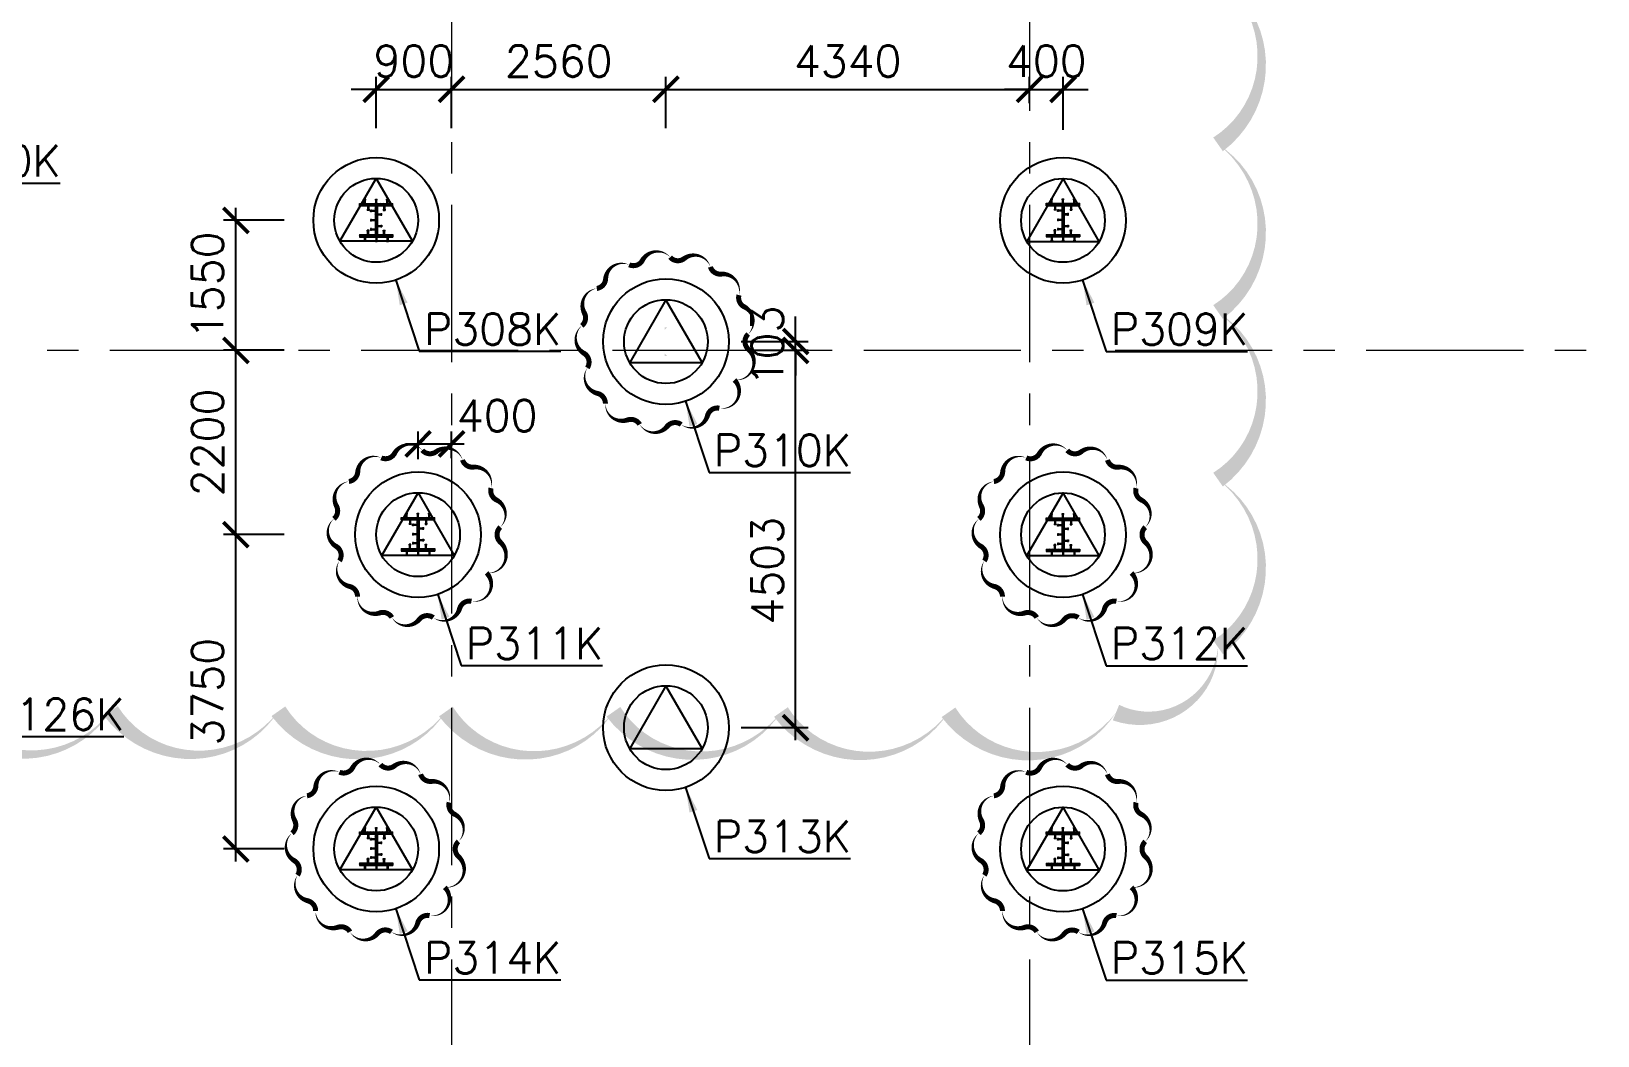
# Model space of a CAD drawing. Header units: millimetres. Extents: x -346728 to 1320345, y -537202 to -385966.
# Drawn here: x 164921 to 183622, y -477119 to -465137 of the extents above; entities that cross this region are included whole.
import ezdxf

# ---------------------------------------------------------------- set-up
doc = ezdxf.new("R2010")
doc.units = ezdxf.units.MM
doc.header["$LTSCALE"] = 100
doc.linetypes.add('X1326_GLB$0$CENTER', pattern=[2, 1.25, -0.25, 0.25, -0.25])
doc.layers.add('CL load', color=1, linetype='Continuous', plot=False)
for name, color, linetype in [('hach', 253, 'Continuous'), ('PILE MARK', 8, 'Continuous'), ('PL', 3, 'Continuous')]:
    doc.layers.add(name, color=color, linetype=linetype)
for name, color, linetype, lineweight in [('KCMANH', 8, 'Continuous', 13), ('KINGPOST', 5, 'Continuous', 20), ('X1326_GLB$0$A-tim', 8, 'X1326_GLB$0$CENTER', 9)]:
    doc.layers.add(name, color=color, linetype=linetype, lineweight=lineweight)
doc.styles.add('simplex', font='simplex.shx')
doc.dimstyles.new('100', dxfattribs={"dimscale": 150, "dimtxt": 2.5, "dimasz": 2, "dimexe": 1, "dimexo": 1, "dimgap": 1, "dimtad": 1, "dimdec": 0, "dimzin": 0, "dimdsep": 46, "dimtxsty": 'simplex', "dimblk": 'ARCHTICK', "dimcen": 1, "dimdle": 1, "dimclrd": 256, "dimclre": 256, "dimclrt": 6, "dimadec": 0, "dimazin": 0, "dimtfac": 1, "dimtdec": 0, "dimtix": 1, "dimtmove": 2, "dimatfit": 3, "dimfxl": 1, "dimtolj": 1, "dimtzin": 0, "dimarcsym": 0})
pattern_1 = [(45, (188543.33, 11377564.439), (-8.980256121, 8.980256121), []), (135, (188543.33, 11377564.439), (-8.980256121, -8.980256121), [])]
pattern_2 = [(45, (188543.33, 11377564.439), (-8.980256121, 8.980256121), []), (135, (188543.33, 11377564.439), (-8.980256121, -8.980256121), [])]

# ---------------------------------------------------------------- blocks, each defined once
blk = doc.blocks.new('_ArchTick')
at = {"color": 0, "linetype": 'ByBlock', "const_width": 0.15}
blk.add_lwpolyline([(-0.5, -0.5), (0.5, 0.5)], dxfattribs=at)
blk = doc.blocks.new('*D560')
at = {"layer": 'CL load', "lineweight": -2, "transparency": 16777216}
for p, q in [((167364, -475041), (167364, -470991)), ((167939, -471141), (167214, -471141)), ((167939, -474891), (167214, -474891))]:
    blk.add_line(p, q, dxfattribs=at)
at = {"layer": 'DEFPOINTS', "color": 0, "transparency": 16777216}
for p in [(167364, -471141), (168089, -471141, 0), (168089, -474891, 0)]:
    blk.add_point(p, dxfattribs=at)
at = {"layer": 'CL load', "lineweight": -2, "transparency": 16777216, "xscale": 300, "yscale": 300, "zscale": 300}
for p, rotation in [((167364, -471141), 90), ((167364, -474891), 270)]:
    blk.add_blockref('_ArchTick', p, dxfattribs=dict(at, rotation=rotation))
at = {"layer": 'CL load', "color": 6, "transparency": 16777216, "insert": (167026, -473016), "char_height": 375, "attachment_point": 5, "rotation": 90, "style": 'simplex'}
blk.add_mtext('\\A1;3750', dxfattribs=at)
blk = doc.blocks.new('*D561')
at = {"layer": 'CL load', "lineweight": -2, "transparency": 16777216}
for p, q in [((167364, -471291), (167364, -468792)), ((167939, -468942), (167214, -468942)), ((167939, -471141), (167214, -471141))]:
    blk.add_line(p, q, dxfattribs=at)
at = {"layer": 'DEFPOINTS', "color": 0, "transparency": 16777216}
for p in [(167364, -468942), (168089, -468942), (168089, -471141, 0)]:
    blk.add_point(p, dxfattribs=at)
at = {"layer": 'CL load', "lineweight": -2, "transparency": 16777216, "xscale": 300, "yscale": 300, "zscale": 300}
for p, rotation in [((167364, -468942), 90), ((167364, -471141), 270)]:
    blk.add_blockref('_ArchTick', p, dxfattribs=dict(at, rotation=rotation))
at = {"layer": 'CL load', "color": 6, "transparency": 16777216, "insert": (167026, -470042), "char_height": 375, "attachment_point": 5, "rotation": 90, "style": 'simplex'}
blk.add_mtext('\\A1;2200', dxfattribs=at)
blk = doc.blocks.new('*D562')
at = {"layer": 'CL load', "lineweight": -2, "transparency": 16777216}
for p, q in [((167364, -469092), (167364, -467241)), ((167939, -467391), (167214, -467391)), ((167939, -468942), (167214, -468942))]:
    blk.add_line(p, q, dxfattribs=at)
at = {"layer": 'DEFPOINTS', "color": 0, "transparency": 16777216}
for p in [(167364, -467391), (168089, -467391, 0), (168089, -468942)]:
    blk.add_point(p, dxfattribs=at)
at = {"layer": 'CL load', "lineweight": -2, "transparency": 16777216, "xscale": 300, "yscale": 300, "zscale": 300}
for p, rotation in [((167364, -467391), 90), ((167364, -468942), 270)]:
    blk.add_blockref('_ArchTick', p, dxfattribs=dict(at, rotation=rotation))
at = {"layer": 'CL load', "color": 6, "transparency": 16777216, "insert": (167026, -468167), "char_height": 375, "attachment_point": 5, "rotation": 90, "style": 'simplex'}
blk.add_mtext('\\A1;1550', dxfattribs=at)
blk = doc.blocks.new('*D563')
at = {"layer": 'CL load', "lineweight": -2, "transparency": 16777216}
for p, q in [((174046, -473594), (174046, -468792)), ((173503, -468942), (174196, -468942)), ((173398, -473444), (174196, -473444))]:
    blk.add_line(p, q, dxfattribs=at)
at = {"layer": 'DEFPOINTS', "color": 0, "transparency": 16777216}
for p in [(173353, -468942, 0), (174046, -468942), (173248, -473444, 0)]:
    blk.add_point(p, dxfattribs=at)
at = {"layer": 'CL load', "lineweight": -2, "transparency": 16777216, "xscale": 300, "yscale": 300, "zscale": 300}
for p, rotation in [((174046, -468942), 90), ((174046, -473444), 270)]:
    blk.add_blockref('_ArchTick', p, dxfattribs=dict(at, rotation=rotation))
at = {"layer": 'CL load', "color": 6, "transparency": 16777216, "insert": (173709, -471572), "char_height": 375, "attachment_point": 5, "rotation": 90, "style": 'simplex'}
blk.add_mtext('\\A1;4503', dxfattribs=at)
blk = doc.blocks.new('*D564')
at = {"layer": 'CL load', "lineweight": -2, "transparency": 16777216}
for p, q in [((174046, -468838), (174046, -468538)), ((173398, -468838), (174196, -468838)), ((173503, -468942), (174196, -468942)), ((174046, -468942), (174046, -468838)), ((174046, -468942), (174046, -469242))]:
    blk.add_line(p, q, dxfattribs=at)
at = {"layer": 'DEFPOINTS', "color": 0, "transparency": 16777216}
for p in [(173248, -468838, 0), (173353, -468942, 0), (174046, -468838)]:
    blk.add_point(p, dxfattribs=at)
at = {"layer": 'CL load', "lineweight": -2, "transparency": 16777216, "xscale": 300, "yscale": 300, "zscale": 300}
for p, rotation in [((174046, -468838), 270), ((174046, -468942), 90)]:
    blk.add_blockref('_ArchTick', p, dxfattribs=dict(at, rotation=rotation))
at = {"layer": 'CL load', "color": 6, "transparency": 16777216, "insert": (173709, -468890), "char_height": 375, "attachment_point": 5, "rotation": 90, "style": 'simplex'}
blk.add_mtext('\\A1;103', dxfattribs=at)
blk = doc.blocks.new('*D565')
at = {"layer": 'CL load', "lineweight": -2, "transparency": 16777216}
for p, q in [((169039, -465829), (168739, -465829)), ((169039, -466291), (169039, -465679)), ((169039, -465829), (169939, -465829)), ((169939, -466291), (169939, -465679)), ((169939, -465829), (170239, -465829))]:
    blk.add_line(p, q, dxfattribs=at)
at = {"layer": 'DEFPOINTS', "color": 0, "transparency": 16777216}
for p in [(169939, -465829), (169039, -466441, 0), (169939, -466441, 0)]:
    blk.add_point(p, dxfattribs=at)
at = {"layer": 'CL load', "lineweight": -2, "transparency": 16777216, "xscale": 300, "yscale": 300, "zscale": 300}
blk.add_blockref('_ArchTick', (169039, -465829), dxfattribs=at)
at = {"layer": 'CL load', "lineweight": -2, "transparency": 16777216, "xscale": 300, "yscale": 300, "zscale": 300, "rotation": 180}
blk.add_blockref('_ArchTick', (169939, -465829), dxfattribs=at)
at = {"layer": 'CL load', "color": 6, "transparency": 16777216, "insert": (169489, -465492), "char_height": 375, "attachment_point": 5, "style": 'simplex'}
blk.add_mtext('\\A1;900', dxfattribs=at)
blk = doc.blocks.new('*D566')
at = {"layer": 'CL load', "lineweight": -2, "transparency": 16777216}
for p, q in [((169789, -465829), (172648, -465829)), ((169939, -466291), (169939, -465679)), ((172498, -466291), (172498, -465679))]:
    blk.add_line(p, q, dxfattribs=at)
at = {"layer": 'DEFPOINTS', "color": 0, "transparency": 16777216}
for p in [(172498, -465829), (169939, -466441, 0), (172498, -466441, 0)]:
    blk.add_point(p, dxfattribs=at)
at = {"layer": 'CL load', "lineweight": -2, "transparency": 16777216, "xscale": 300, "yscale": 300, "zscale": 300, "rotation": 180}
blk.add_blockref('_ArchTick', (169939, -465829), dxfattribs=at)
at = {"layer": 'CL load', "lineweight": -2, "transparency": 16777216, "xscale": 300, "yscale": 300, "zscale": 300}
blk.add_blockref('_ArchTick', (172498, -465829), dxfattribs=at)
at = {"layer": 'CL load', "color": 6, "transparency": 16777216, "insert": (171218, -465492), "char_height": 375, "attachment_point": 5, "style": 'simplex'}
blk.add_mtext('\\A1;2560', dxfattribs=at)
blk = doc.blocks.new('*D567')
at = {"layer": 'CL load', "lineweight": -2, "transparency": 16777216}
for p, q in [((172348, -465829), (176989, -465829)), ((172498, -466291), (172498, -465679)), ((176839, -465992), (176839, -465679))]:
    blk.add_line(p, q, dxfattribs=at)
at = {"layer": 'DEFPOINTS', "color": 0, "transparency": 16777216}
for p in [(176839, -465829), (176839, -466142, 0), (172498, -466441, 0)]:
    blk.add_point(p, dxfattribs=at)
at = {"layer": 'CL load', "lineweight": -2, "transparency": 16777216, "xscale": 300, "yscale": 300, "zscale": 300, "rotation": 180}
blk.add_blockref('_ArchTick', (172498, -465829), dxfattribs=at)
at = {"layer": 'CL load', "lineweight": -2, "transparency": 16777216, "xscale": 300, "yscale": 300, "zscale": 300}
blk.add_blockref('_ArchTick', (176839, -465829), dxfattribs=at)
at = {"layer": 'CL load', "color": 6, "transparency": 16777216, "insert": (174668, -465492), "char_height": 375, "attachment_point": 5, "style": 'simplex'}
blk.add_mtext('\\A1;4340', dxfattribs=at)
blk = doc.blocks.new('*D568')
at = {"layer": 'CL load', "lineweight": -2, "transparency": 16777216}
for p, q in [((176839, -465829), (176539, -465829)), ((176839, -465992), (176839, -465679)), ((176839, -465829), (177239, -465829)), ((177239, -466311), (177239, -465679)), ((177239, -465829), (177539, -465829))]:
    blk.add_line(p, q, dxfattribs=at)
at = {"layer": 'DEFPOINTS', "color": 0, "transparency": 16777216}
for p in [(177239, -465829), (176839, -466142, 0), (177239, -466461)]:
    blk.add_point(p, dxfattribs=at)
at = {"layer": 'CL load', "lineweight": -2, "transparency": 16777216, "xscale": 300, "yscale": 300, "zscale": 300}
blk.add_blockref('_ArchTick', (176839, -465829), dxfattribs=at)
at = {"layer": 'CL load', "lineweight": -2, "transparency": 16777216, "xscale": 300, "yscale": 300, "zscale": 300, "rotation": 180}
blk.add_blockref('_ArchTick', (177239, -465829), dxfattribs=at)
at = {"layer": 'CL load', "color": 6, "transparency": 16777216, "insert": (177039, -465492), "char_height": 375, "attachment_point": 5, "style": 'simplex'}
blk.add_mtext('\\A1;400', dxfattribs=at)
blk = doc.blocks.new('*D569')
at = {"layer": 'CL load', "lineweight": -2, "transparency": 16777216}
for p, q in [((169539, -470241), (169539, -469909)), ((169939, -470230), (169939, -469909)), ((169389, -470059), (170089, -470059))]:
    blk.add_line(p, q, dxfattribs=at)
at = {"layer": 'DEFPOINTS', "color": 0, "transparency": 16777216}
for p in [(169939, -470059), (169539, -470391, 0), (169939, -470380)]:
    blk.add_point(p, dxfattribs=at)
at = {"layer": 'CL load', "lineweight": -2, "transparency": 16777216, "xscale": 300, "yscale": 300, "zscale": 300, "rotation": 180}
blk.add_blockref('_ArchTick', (169539, -470059), dxfattribs=at)
at = {"layer": 'CL load', "lineweight": -2, "transparency": 16777216, "xscale": 300, "yscale": 300, "zscale": 300}
blk.add_blockref('_ArchTick', (169939, -470059), dxfattribs=at)
at = {"layer": 'CL load', "color": 6, "transparency": 16777216, "insert": (170483, -469722), "char_height": 375, "attachment_point": 5, "style": 'simplex'}
blk.add_mtext('\\A1;400', dxfattribs=at)
blk = doc.blocks.new('LVL-KHUNGTEN')
blk.add_lwpolyline([(61072.9, 41092.8), (119123.5, 41092.8), (119123.5, 61.9), (61072.9, 61.9)], close=True)
blk = doc.blocks.new('KP50')
at = {"ltscale": 0.1}
h = blk.add_hatch(color=6, dxfattribs=at)
h.dxf.hatch_style = 1
h.paths.add_polyline_path([(14, 171), (-14, 171), (-14, 142)])
h.paths.add_polyline_path([(-14, -142), (-14, -171), (14, -171)])
at = {"layer": 'KCMANH', "linetype": 'ByBlock'}
h = blk.add_hatch(dxfattribs=at)
h.set_pattern_fill('ANSI37', color=6, scale=4, style=0)
h.set_pattern_definition(pattern_1)
h.paths.add_polyline_path([(-200, 200), (-200, 171), (200, 171), (200, 200)])
h = blk.add_hatch(dxfattribs=at)
h.set_pattern_fill('ANSI37', color=6, scale=4, style=0)
h.set_pattern_definition([(45, (188728.93, 11377564.439), (-8.980256121, 8.980256121), []), (135, (188728.93, 11377564.439), (-8.980256121, -8.980256121), [])])
h.paths.add_polyline_path([(14, 171), (-14, 142), (-14, -142), (14, -171)])
h = blk.add_hatch(dxfattribs=at)
h.set_pattern_fill('ANSI37', color=6, scale=4, style=0)
h.set_pattern_definition(pattern_1)
h.paths.add_polyline_path([(-200, -171), (-200, -200), (200, -200), (200, -171)])
for p, q in [((-125, 253), (-146, 253)), ((-146, 240), (-146, 253)), ((-125, 240), (-146, 240)), ((-142, 200), (-142, 240)), ((-129, 200), (-129, 240)), ((-125, 240), (-125, 253)), ((-10, 253), (10, 253)), ((-10, 240), (-10, 253)), ((-10, 240), (10, 240)), ((-6, 200), (-6, 240)), ((6, 200), (6, 240)), ((10, 240), (10, 253)), ((125, 253), (146, 253)), ((125, 240), (125, 253)), ((125, 240), (146, 240)), ((129, 200), (129, 240)), ((142, 200), (142, 240)), ((146, 240), (146, 253)), ((-85, 131), (-106, 131)), ((-106, 131), (-106, 118)), ((-85, 118), (-106, 118)), ((-102, 171), (-102, 131)), ((-89, 171), (-89, 131)), ((-85, 131), (-85, 118)), ((-67, 100), (-67, 120)), ((-54, 120), (-67, 120)), ((-54, 100), (-67, 100)), ((-67, 10), (-67, -10)), ((-54, 10), (-67, 10)), ((-54, 100), (-54, 120)), ((-14, 116), (-54, 116)), ((-14, 104), (-54, 104)), ((-54, 10), (-54, -10)), ((-14, 6), (-54, 6)), ((14, 76), (54, 76)), ((14, 64), (54, 64)), ((54, 60), (54, 80)), ((54, 80), (67, 80)), ((54, 60), (67, 60)), ((67, 60), (67, 80)), ((85, 131), (106, 131)), ((85, 131), (85, 118)), ((85, 118), (106, 118)), ((89, 171), (89, 131)), ((102, 171), (102, 131)), ((106, 131), (106, 118)), ((-85, -118), (-106, -118)), ((-106, -131), (-106, -118)), ((-85, -131), (-106, -131)), ((-102, -171), (-102, -131)), ((-89, -171), (-89, -131)), ((-85, -131), (-85, -118)), ((-54, -10), (-67, -10)), ((-67, -100), (-67, -120)), ((-54, -100), (-67, -100)), ((-54, -120), (-67, -120)), ((-14, -6), (-54, -6)), ((-54, -100), (-54, -120)), ((-14, -104), (-54, -104)), ((-14, -116), (-54, -116)), ((14, -64), (54, -64)), ((14, -76), (54, -76)), ((54, -60), (54, -80)), ((54, -60), (67, -60)), ((54, -80), (67, -80)), ((67, -60), (67, -80)), ((85, -118), (106, -118)), ((85, -131), (85, -118)), ((85, -131), (106, -131)), ((89, -171), (89, -131)), ((102, -171), (102, -131)), ((106, -131), (106, -118)), ((-125, -240), (-146, -240)), ((-146, -240), (-146, -253)), ((-125, -253), (-146, -253)), ((-142, -200), (-142, -240)), ((-129, -200), (-129, -240)), ((-125, -240), (-125, -253)), ((-10, -240), (10, -240)), ((-10, -240), (-10, -253)), ((-10, -253), (10, -253)), ((-6, -200), (-6, -240)), ((6, -200), (6, -240)), ((10, -240), (10, -253)), ((125, -240), (146, -240)), ((125, -240), (125, -253)), ((125, -253), (146, -253)), ((129, -200), (129, -240)), ((142, -200), (142, -240)), ((146, -240), (146, -253))]:
    blk.add_line(p, q, dxfattribs=at)
at = {"layer": 'KINGPOST', "color": 6, "linetype": 'ByBlock'}
for p, q in [((-200, 200), (200, 200)), ((-200, 171), (-200, 200)), ((200, 171), (200, 200)), ((-200, 171), (200, 171)), ((-14, 171), (-14, -171)), ((-14, 142), (14, 171)), ((14, 171), (14, -171)), ((-200, -171), (200, -171)), ((-200, -171), (-200, -200)), ((-14, -142), (14, -171)), ((200, -171), (200, -200)), ((-200, -200), (200, -200))]:
    blk.add_line(p, q, dxfattribs=at)
blk.add_lwpolyline([(-14, 0), (14, 0)], dxfattribs=at)
blk = doc.blocks.new('KP50 TOI SAN L1')
at = {"ltscale": 0.1}
h = blk.add_hatch(color=3, dxfattribs=at)
h.dxf.hatch_style = 1
h.paths.add_polyline_path([(14, 171), (-14, 171), (-14, 142)])
h.paths.add_polyline_path([(-14, -142), (-14, -171), (14, -171)])
at = {"layer": 'KCMANH', "linetype": 'ByBlock'}
h = blk.add_hatch(dxfattribs=at)
h.set_pattern_fill('ANSI37', color=3, scale=4, style=0)
h.set_pattern_definition(pattern_2)
h.paths.add_polyline_path([(-200, 200), (-200, 171), (200, 171), (200, 200)])
h = blk.add_hatch(dxfattribs=at)
h.set_pattern_fill('ANSI37', color=3, scale=4, style=0)
h.set_pattern_definition([(45, (188728.93, 11377564.439), (-8.980256121, 8.980256121), []), (135, (188728.93, 11377564.439), (-8.980256121, -8.980256121), [])])
h.paths.add_polyline_path([(14, 171), (-14, 142), (-14, -142), (14, -171)])
h = blk.add_hatch(dxfattribs=at)
h.set_pattern_fill('ANSI37', color=3, scale=4, style=0)
h.set_pattern_definition(pattern_2)
h.paths.add_polyline_path([(-200, -171), (-200, -200), (200, -200), (200, -171)])
at = {"layer": 'KCMANH', "color": 3, "linetype": 'ByBlock'}
blk.add_line((-200, 200), (200, 200), dxfattribs=at)
at = {"layer": 'KCMANH', "linetype": 'ByBlock'}
for p, q in [((-125, 253), (-146, 253)), ((-146, 240), (-146, 253)), ((-125, 240), (-146, 240)), ((-142, 200), (-142, 240)), ((-129, 200), (-129, 240)), ((-125, 240), (-125, 253)), ((-10, 253), (10, 253)), ((-10, 240), (-10, 253)), ((-10, 240), (10, 240)), ((-6, 200), (-6, 240)), ((6, 200), (6, 240)), ((10, 240), (10, 253)), ((125, 253), (146, 253)), ((125, 240), (125, 253)), ((125, 240), (146, 240)), ((129, 200), (129, 240)), ((142, 200), (142, 240)), ((146, 240), (146, 253)), ((-85, 131), (-106, 131)), ((-106, 131), (-106, 118)), ((-85, 118), (-106, 118)), ((-102, 171), (-102, 131)), ((-89, 171), (-89, 131)), ((-85, 131), (-85, 118)), ((-67, 100), (-67, 120)), ((-54, 120), (-67, 120)), ((-54, 100), (-67, 100)), ((-67, 10), (-67, -10)), ((-54, 10), (-67, 10)), ((-54, 100), (-54, 120)), ((-14, 116), (-54, 116)), ((-14, 104), (-54, 104)), ((-54, 10), (-54, -10)), ((-14, 6), (-54, 6)), ((14, 76), (54, 76)), ((14, 64), (54, 64)), ((54, 60), (54, 80)), ((54, 80), (67, 80)), ((54, 60), (67, 60)), ((67, 60), (67, 80)), ((85, 131), (106, 131)), ((85, 131), (85, 118)), ((85, 118), (106, 118)), ((89, 171), (89, 131)), ((102, 171), (102, 131)), ((106, 131), (106, 118)), ((-85, -118), (-106, -118)), ((-106, -131), (-106, -118)), ((-85, -131), (-106, -131)), ((-102, -171), (-102, -131)), ((-89, -171), (-89, -131)), ((-85, -131), (-85, -118)), ((-54, -10), (-67, -10)), ((-67, -100), (-67, -120)), ((-54, -100), (-67, -100)), ((-54, -120), (-67, -120)), ((-14, -6), (-54, -6)), ((-54, -100), (-54, -120)), ((-14, -104), (-54, -104)), ((-14, -116), (-54, -116)), ((14, -64), (54, -64)), ((14, -76), (54, -76)), ((54, -60), (54, -80)), ((54, -60), (67, -60)), ((54, -80), (67, -80)), ((67, -60), (67, -80)), ((85, -118), (106, -118)), ((85, -131), (85, -118)), ((85, -131), (106, -131)), ((89, -171), (89, -131)), ((102, -171), (102, -131)), ((106, -131), (106, -118)), ((-125, -240), (-146, -240)), ((-146, -240), (-146, -253)), ((-125, -253), (-146, -253)), ((-142, -200), (-142, -240)), ((-129, -200), (-129, -240)), ((-125, -240), (-125, -253)), ((-10, -240), (10, -240)), ((-10, -240), (-10, -253)), ((-10, -253), (10, -253)), ((-6, -200), (-6, -240)), ((6, -200), (6, -240)), ((10, -240), (10, -253)), ((125, -240), (146, -240)), ((125, -240), (125, -253)), ((125, -253), (146, -253)), ((129, -200), (129, -240)), ((142, -200), (142, -240)), ((146, -240), (146, -253))]:
    blk.add_line(p, q, dxfattribs=at)
at = {"layer": 'KINGPOST', "color": 3, "linetype": 'ByBlock'}
for p, q in [((-200, 171), (-200, 200)), ((200, 171), (200, 200)), ((-200, 171), (200, 171)), ((-14, 171), (-14, -171)), ((-14, 142), (14, 171)), ((14, 171), (14, -171)), ((-200, -171), (200, -171)), ((-200, -171), (-200, -200)), ((-14, -142), (14, -171)), ((200, -171), (200, -200)), ((-200, -200), (200, -200))]:
    blk.add_line(p, q, dxfattribs=at)
at = {"layer": 'KINGPOST', "color": 6, "linetype": 'ByBlock'}
blk.add_lwpolyline([(-14, 0), (14, 0)], dxfattribs=at)
blk = doc.blocks.new('B1 Kingpost Layout Plan1')
at = {"layer": 'KCMANH', "linetype": 'ByBlock'}
for name, p in [('KP50 TOI SAN L1', (18675, -52625, 0)), ('KP50 TOI SAN L1', (26875, -52622, 0)), ('KP50 TOI SAN L1', (19175, -56371, 0)), ('KP50 TOI SAN L1', (19175, -56371, 0)), ('KP50 TOI SAN L1', (26875, -56376, 0)), ('KP50', (18675, -60121, 0)), ('KP50', (26875, -60122, 0))]:
    blk.add_blockref(name, p, dxfattribs=at)

msp = doc.modelspace()

# ---------------------------------------------------------------- hatches: boundary and pattern name
at = {"ltscale": 0.1}
h = msp.add_hatch(color=6, dxfattribs=at)
h.dxf.hatch_style = 1
h.paths.add_polyline_path([(172512.6, -468667.2), (172483.8, -468667.2), (172483.8, -468696)])
h.paths.add_polyline_path([(172483.8, -468980.8), (172483.8, -469009.6), (172512.6, -469009.6)])
h = msp.add_hatch(color=6, dxfattribs=at)
h.dxf.hatch_style = 1
h.paths.add_polyline_path([(169553, -470970.2), (169524.2, -470970.2), (169524.2, -470999)])
h.paths.add_polyline_path([(169524.2, -471283.8), (169524.2, -471312.6), (169553, -471312.6)])
h = msp.add_hatch(color=6, dxfattribs=at)
h.dxf.hatch_style = 1
h.paths.add_polyline_path([(177253, -470971), (177224.2, -470971), (177224.2, -470999.8)])
h.paths.add_polyline_path([(177224.2, -471284.6), (177224.2, -471313.4), (177253, -471313.4)])
h = msp.add_hatch(color=6, dxfattribs=at)
h.dxf.hatch_style = 1
h.paths.add_polyline_path([(169053, -474720.2), (169024.2, -474720.2), (169024.2, -474749)])
h.paths.add_polyline_path([(169024.2, -475033.8), (169024.2, -475062.6), (169053, -475062.6)])
h = msp.add_hatch(color=6, dxfattribs=at)
h.dxf.hatch_style = 1
h.paths.add_polyline_path([(177253, -474721), (177224.2, -474721), (177224.2, -474749.8)])
h.paths.add_polyline_path([(177224.2, -475034.6), (177224.2, -475063.4), (177253, -475063.4)])
at = {"layer": 'hach'}
h = msp.add_hatch(dxfattribs=at)
h.set_pattern_fill('ANSI31', color=256, scale=70)
h.set_pattern_definition([(45, (121918.56, -508591.22), (-157.15448, 157.15448), [])])
h.paths.add_polyline_path([(142200.7, -410142.2), (128621.2, -428107.5), (155914.1, -501359), (162214.1, -503970.9), (238136.4, -469396.6), (242695.2, -462329.4), (242687.2, -415142.7), (237685.1, -410142.2)])
h.paths.add_polyline_path([(142797.9, -411342.2), (129975.7, -428305.7), (156856.2, -500450.6), (162191.6, -502662.6), (237318.8, -468450.4), (241495.1, -461976.1), (241487, -415639.4), (237188.2, -411342.2)], flags=16)
h = msp.add_hatch(dxfattribs=at)
h.set_pattern_fill('AR-CONC', color=256, scale=4)
h.set_pattern_definition([(50, (121918.56, -508591.2), (728.7387, -63.7563), [76.2, -838.2]), (355, (121918.56, -508591.2), (-140.9737, 764.2274), [60.96, -670.5623]), (100.45144, (121979.3, -508596.54), (587.765, 700.471), [64.76, -712.361]), (46.1842, (121918.6, -508388), (1084.316, -168.1693), [114.3, -1257.3]), (96.63556, (122008.9, -508402), (949.6165, 989.7045), [97.14, -1068.5424]), (351.18415, (121918.6, -508388), (949.6165, 989.7045), [91.44, -1005.839]), (21, (122020.16, -508438.8), (606.4576, -409.0608), [76.2, -838.2]), (326, (122020.16, -508438.8), (247.208, 736.752), [60.96, -670.56]), (71.45144, (122070.7, -508472.9), (853.6657, 327.691), [64.76, -712.3598]), (37.5, (121918.56, -508591.22), (12.3544, 338.22016), [0, -662.432, 0, -680.72, 0, -673.1]), (7.5, (121918.56, -508591.22), (267.27865, 400.7223), [0, -388.112, 0, -647.192, 0, -256.54]), (327.5, (121692, -508591.22), (542.3624, -22.91498), [0, -254, 0, -792.48, 0, -1051.56]), (317.5, (121590.4, -508591.2), (592.5167, 101.706), [0, -330.2, 0, -526.288, 0, -746.76])])
h.paths.add_polyline_path([(142200.7, -410142.2), (128621.2, -428107.5), (155914.1, -501359), (162214.1, -503970.9), (238136.4, -469396.6), (242695.2, -462329.4), (242687.2, -415142.7), (237685.1, -410142.2)])
h.paths.add_polyline_path([(142797.9, -411342.2), (129975.7, -428305.7), (156856.2, -500450.6), (162191.6, -502662.6), (237318.8, -468450.4), (241495.1, -461976.1), (241487, -415639.4), (237188.2, -411342.2)], flags=16)

# ---------------------------------------------------------------- linework, layer by layer
at = {"elevation": -1404.9}
msp.add_lwpolyline([(179089.9, -464485.5, 0, 200, -0.5205671), (179089.9, -466485.5, 0, 200, -0.5205671), (179089.9, -468485.5, 0, 200, -0.5205671), (179089.9, -470485.5, 0, 200, -0.5205671), (179089.9, -472485.5, 0, 200, -0.5205671), (177871, -473264.6, 0, 200, -0.5205671), (175871, -473261.4, 0, 200, -0.5205671), (173871, -473258.2, 0, 200, -0.5205671), (171871, -473255, 0, 200, -0.5205671), (169871, -473251.8, 0, 200, -0.5205671), (167871, -473248.6, 0, 200, -0.5205671), (165871, -473245.3, 0, 200, -0.5205671), (163871, -473242.1, 0, 200, -0.5205671)], format="xyseb", dxfattribs=at)
at = {"color": 6, "elevation": -2718.3}
for points in [[(173480.2, -468748.6, 0, 60, 0.5205671), (173433.5, -468424.2, 60, 60, -0.3534527), (173369.9, -468283, 0, 60, 0.5205671), (173157.5, -468032.8, 60, 60, -0.3534915), (173028.6, -467947.1, 0, 60, 0.5205671), (172715.8, -467848.2, 60, 60, -0.3944899), (172548.4, -467831.8, 0, 60, 0.520567), (172217.6, -467868.5, 60, 60, -0.3907151), (172059.3, -467921.9, 0, 60, 0.520567), (171778, -468090.8, 60, 60, -0.3534934), (171672.5, -468204.1, 0, 60, 0.5205671), (171524, -468496.8, 60, 60, -0.3571345), (171493.7, -468649.8, 0, 60, 0.520567), (171519.4, -468977.6, 60, 60, -0.4289707), (171559.7, -469151.5, 0, 60, 0.520567), (171680.5, -469456.3, 60, 60, -0.3534582), (171775.1, -469578.8, 0, 60, 0.520567), (172039.8, -469772.9, 60, 60, -0.3534893), (172185.1, -469826.3, 0, 60, 0.5205671), (172512.3, -469849.9, 60, 60, -0.3982747), (172680.2, -469827.9, 0, 60, 0.520567), (172994.9, -469719.5, 60, 60, -0.3869502), (173135.9, -469632.4, 0, 60, 0.7314349), (173316.5, -469296.1, 0, 60, 0.7206829), (173481.2, -468929.1, 60, 60, -0.4358983)], [(170520.7, -471051.6, 0, 60, 0.5205671), (170474, -470727.1, 60, 60, -0.3534527), (170410.4, -470586, 0, 60, 0.5205671), (170198, -470335.7, 60, 60, -0.3534915), (170069.1, -470250, 0, 60, 0.5205671), (169756.2, -470151.1, 60, 60, -0.3944899), (169588.9, -470134.7, 0, 60, 0.520567), (169258, -470171.4, 60, 60, -0.3907151), (169099.8, -470224.9, 0, 60, 0.520567), (168818.5, -470393.7, 60, 60, -0.3534934), (168712.9, -470507, 0, 60, 0.5205671), (168564.4, -470799.7, 60, 60, -0.3571345), (168534.1, -470952.8, 0, 60, 0.520567), (168559.8, -471280.5, 60, 60, -0.4289707), (168600.1, -471454.4, 0, 60, 0.520567), (168720.9, -471759.2, 60, 60, -0.3534582), (168815.5, -471881.7, 0, 60, 0.520567), (169080.2, -472075.8, 60, 60, -0.3534893), (169225.5, -472129.2, 0, 60, 0.5205671), (169552.7, -472152.8, 60, 60, -0.3982747), (169720.7, -472130.9, 0, 60, 0.520567), (170035.3, -472022.5, 60, 60, -0.3869502), (170176.4, -471935.3, 0, 60, 0.7314349), (170357, -471599, 0, 60, 0.7206829), (170521.6, -471232.1, 60, 60, -0.4358983)], [(178220.7, -471052.4, 0, 60, 0.5205671), (178174, -470727.9, 60, 60, -0.3534527), (178110.4, -470586.8, 0, 60, 0.5205671), (177898, -470336.6, 60, 60, -0.3534915), (177769, -470250.9, 0, 60, 0.5205671), (177456.2, -470152, 60, 60, -0.3944899), (177288.9, -470135.5, 0, 60, 0.520567), (176958, -470172.3, 60, 60, -0.3907151), (176799.8, -470225.7, 0, 60, 0.520567), (176518.5, -470394.5, 60, 60, -0.3534934), (176412.9, -470507.8, 0, 60, 0.5205671), (176264.4, -470800.5, 60, 60, -0.3571345), (176234.1, -470953.6, 0, 60, 0.520567), (176259.8, -471281.3, 60, 60, -0.4289707), (176300.1, -471455.2, 0, 60, 0.520567), (176420.9, -471760, 60, 60, -0.3534582), (176515.5, -471882.5, 0, 60, 0.520567), (176780.2, -472076.6, 60, 60, -0.3534893), (176925.5, -472130.1, 0, 60, 0.5205671), (177252.7, -472153.6, 60, 60, -0.3982747), (177420.7, -472131.7, 0, 60, 0.520567), (177735.3, -472023.3, 60, 60, -0.3869502), (177876.4, -471936.1, 0, 60, 0.7314349), (178057, -471599.8, 0, 60, 0.7206829), (178221.6, -471232.9, 60, 60, -0.4358983)], [(170020.7, -474801.6, 0, 60, 0.5205671), (169974, -474477.1, 60, 60, -0.3534527), (169910.4, -474336, 0, 60, 0.5205671), (169698, -474085.7, 60, 60, -0.3534915), (169569.1, -474000, 0, 60, 0.5205671), (169256.2, -473901.1, 60, 60, -0.3944899), (169088.9, -473884.7, 0, 60, 0.520567), (168758, -473921.4, 60, 60, -0.3907151), (168599.8, -473974.9, 0, 60, 0.520567), (168318.5, -474143.7, 60, 60, -0.3534934), (168212.9, -474257, 0, 60, 0.5205671), (168064.4, -474549.7, 60, 60, -0.3571345), (168034.1, -474702.8, 0, 60, 0.520567), (168059.8, -475030.5, 60, 60, -0.4289707), (168100.1, -475204.4, 0, 60, 0.520567), (168220.9, -475509.2, 60, 60, -0.3534582), (168315.5, -475631.7, 0, 60, 0.520567), (168580.2, -475825.8, 60, 60, -0.3534893), (168725.5, -475879.2, 0, 60, 0.5205671), (169052.7, -475902.8, 60, 60, -0.3982747), (169220.7, -475880.9, 0, 60, 0.520567), (169535.3, -475772.5, 60, 60, -0.3869502), (169676.4, -475685.3, 0, 60, 0.7314349), (169857, -475349, 0, 60, 0.7206829), (170021.6, -474982.1, 60, 60, -0.4358983)], [(178220.7, -474802.4, 0, 60, 0.5205671), (178174, -474477.9, 60, 60, -0.3534527), (178110.4, -474336.8, 0, 60, 0.5205671), (177898, -474086.6, 60, 60, -0.3534915), (177769, -474000.9, 0, 60, 0.5205671), (177456.2, -473902, 60, 60, -0.3944899), (177288.9, -473885.5, 0, 60, 0.520567), (176958, -473922.3, 60, 60, -0.3907151), (176799.8, -473975.7, 0, 60, 0.520567), (176518.5, -474144.5, 60, 60, -0.3534934), (176412.9, -474257.8, 0, 60, 0.5205671), (176264.4, -474550.5, 60, 60, -0.3571345), (176234.1, -474703.6, 0, 60, 0.520567), (176259.8, -475031.3, 60, 60, -0.4289707), (176300.1, -475205.2, 0, 60, 0.520567), (176420.9, -475510, 60, 60, -0.3534582), (176515.5, -475632.5, 0, 60, 0.520567), (176780.2, -475826.6, 60, 60, -0.3534893), (176925.5, -475880.1, 0, 60, 0.5205671), (177252.7, -475903.6, 60, 60, -0.3982747), (177420.7, -475881.7, 0, 60, 0.520567), (177735.3, -475773.3, 60, 60, -0.3869502), (177876.4, -475686.1, 0, 60, 0.7314349), (178057, -475349.8, 0, 60, 0.7206829), (178221.6, -474982.9, 60, 60, -0.4358983)]]:
    msp.add_lwpolyline(points, format="xyseb", close=True, dxfattribs=at)
at = {"layer": 'PL', "elevation": -1404.9}
for points in [[(169471.6, -467641.4), (168605.6, -467641.4), (169038.6, -466891.4)], [(169471.6, -467641.4), (168605.6, -467641.4), (169038.6, -466891.4)], [(176805.6, -467642.2), (177671.6, -467642.2), (177238.6, -466892.2)], [(176805.6, -467642.2), (177671.6, -467642.2), (177238.6, -466892.2)], [(172065.2, -469088.5), (172931.2, -469088.5), (172498.2, -468338.5)], [(172065.2, -469088.5), (172931.2, -469088.5), (172498.2, -468338.5)], [(169971.6, -471391.4), (169105.6, -471391.4), (169538.6, -470641.4)], [(169971.6, -471391.4), (169105.6, -471391.4), (169538.6, -470641.4)], [(176805.6, -471392.2), (177671.6, -471392.2), (177238.6, -470642.2)], [(176805.6, -471392.2), (177671.6, -471392.2), (177238.6, -470642.2)], [(172065.2, -473694.3), (172931.2, -473694.3), (172498.2, -472944.3)], [(172065.2, -473694.3), (172931.2, -473694.3), (172498.2, -472944.3)], [(169471.6, -475141.4), (168605.6, -475141.4), (169038.6, -474391.4)], [(169471.6, -475141.4), (168605.6, -475141.4), (169038.6, -474391.4)], [(176805.6, -475142.2), (177671.6, -475142.2), (177238.6, -474392.2)], [(176805.6, -475142.2), (177671.6, -475142.2), (177238.6, -474392.2)]]:
    msp.add_lwpolyline(points, close=True, dxfattribs=at)
at = {"layer": 'PL'}
for centre, radius in [((169038.6, -467391.4, -1404.9), 750), ((169038.6, -467391.4, -1404.9), 750), ((177238.6, -467392.2, -1404.9), 750), ((177238.6, -467392.2, -1404.9), 750), ((169038.6, -467391.4, -1404.9), 500), ((169038.6, -467391.4, -1404.9), 500), ((177238.6, -467392.2, -1404.9), 500), ((177238.6, -467392.2, -1404.9), 500), ((172498.2, -468838.5, -1404.9), 750), ((172498.2, -468838.5, -1404.9), 750), ((172498.2, -468838.5, -1404.9), 500), ((172498.2, -468838.5, -1404.9), 500), ((169538.6, -471141.4, -1404.9), 750), ((169538.6, -471141.4, -1404.9), 750), ((177238.6, -471142.2, -1404.9), 750), ((177238.6, -471142.2, -1404.9), 750), ((169538.6, -471141.4, -1404.9), 500), ((169538.6, -471141.4, -1404.9), 500), ((177238.6, -471142.2, -1404.9), 500), ((177238.6, -471142.2, -1404.9), 500), ((172498.2, -473444.3, -1404.9), 750), ((172498.2, -473444.3, -1404.9), 750), ((172498.2, -473444.3, -1404.9), 500), ((172498.2, -473444.3, -1404.9), 500), ((169038.6, -474891.4, -1404.9), 750), ((169038.6, -474891.4, -1404.9), 750), ((177238.6, -474892.2, -1404.9), 750), ((177238.6, -474892.2, -1404.9), 750), ((169038.6, -474891.4, -1404.9), 500), ((169038.6, -474891.4, -1404.9), 500), ((177238.6, -474892.2, -1404.9), 500), ((177238.6, -474892.2, -1404.9), 500)]:
    msp.add_circle(centre, radius, dxfattribs=at)
at = {"layer": 'X1326_GLB$0$A-tim', "ltscale": 15}
for p, q in [((169938.6, -398208.6, -1404.9), (169938.6, -512162.7, -1404.9)), ((176838.6, -398208.6, -1404.9), (176838.6, -512162.7, -1404.9)), ((120859.5, -468941.8, -1404.9), (255546, -468941.8, -1404.9))]:
    msp.add_line(p, q, dxfattribs=at)

# ---------------------------------------------------------------- block references
at = {"extrusion": (0.00597, -2.28885e-18, 0.999982), "xscale": 3.385207865094198, "yscale": 3.385207865094198, "zscale": 3.385207865094198}
msp.add_blockref('LVL-KHUNGTEN', (-107243.5, -525073.6, -287.1), dxfattribs=at)
msp.add_blockref('B1 Kingpost Layout Plan1', (150363.7, -414766, -1404.9))

# ---------------------------------------------------------------- texts
at = {"layer": 'PILE MARK', "color": 4, "style": 'simplex'}
for s, p in [('P120K', (163633.2, -466869.8, -1404.9)), ('P308K', (169610.2, -468876.6, -1404.9)), ('P309K', (177810.2, -468877.4, -1404.9)), ('P310K', (173069.8, -470323.6, -1404.9)), ('P311K', (170110.2, -472626.6, -1404.9)), ('P312K', (177810.2, -472627.4, -1404.9)), ('P126K', (164393.4, -473472.6, -1404.9)), ('P313K', (173069.8, -474929.5, -1404.9)), ('P314K', (169610.2, -476376.6, -1404.9)), ('P315K', (177810.2, -476377.4, -1404.9))]:
    msp.add_text(s, height=375, dxfattribs=at).set_placement(p)

# ---------------------------------------------------------------- dimensions: what is measured, and where the dimension line sits
at = {"layer": 'CL load'}
for base, p1, p2, picture, middle in [((169938.6, -465829.5, -1404.9), (169038.6, -466441.4, -1404.9), (169938.6, -466441.4, -1404.9), '*D565', (169488.6, -465492, -1404.9)), ((172498.2, -465829.5, -1404.9), (169938.6, -466441.4, -1404.9), (172498.2, -466441.4, -1404.9), '*D566', (171218.4, -465492, -1404.9)), ((176838.6, -465829.5, -1404.9), (172498.2, -466441.4, -1404.9), (176838.6, -466142.2, -1404.9), '*D567', (174668.4, -465492, -1404.9)), ((177238.6, -465829.5, -1404.9), (176838.6, -466142.2, -1404.9), (177238.6, -466460.8, -1404.9), '*D568', (177038.6, -465492, -1404.9))]:
    dim = msp.add_linear_dim(base=base, p1=p1, p2=p2, dimstyle='100', dxfattribs=at)
    dim.commit()
    dim.dimension.update_dxf_attribs({"geometry": picture, "text_midpoint": middle})
for base, p1, p2, picture, middle in [((167363.7, -467391.4, -1404.9), (168088.6, -468941.8, -1404.9), (168088.6, -467391.4, -1404.9), '*D562', (167026.2, -468166.6, -1404.9)), ((174046.3, -468838.5, -1404.9), (173353.4, -468941.8, -1404.9), (173248.2, -468838.5, -1404.9), '*D564', (173708.8, -468890.1, -1404.9)), ((167363.7, -468941.8, -1404.9), (168088.6, -471141.4, -1404.9), (168088.6, -468941.8, -1404.9), '*D561', (167026.2, -470041.6, -1404.9)), ((167363.7, -471141.4, -1404.9), (168088.6, -474891.4, -1404.9), (168088.6, -471141.4, -1404.9), '*D560', (167026.2, -473016.4, -1404.9))]:
    dim = msp.add_linear_dim(base=base, p1=p1, p2=p2, angle=90, dimstyle='100', dxfattribs=at)
    dim.commit()
    dim.dimension.update_dxf_attribs({"geometry": picture, "text_midpoint": middle})
dim = msp.add_linear_dim(base=(174046.2763, -468941.8208, -1404.9494), p1=(173248.1755, -473444.3312, -1404.9494), p2=(173353.3529, -468941.8208, -1404.9494), angle=90, dimstyle='100', dxfattribs=at)
dim.commit()
dim.dimension.update_dxf_attribs({"geometry": '*D563', "text_midpoint": (173708.7763, -471572.1518, -1404.9494), "dimtype": 160})
dim = msp.add_linear_dim(base=(169938.6, -470059.2, -1404.9), p1=(169538.6, -470391.4, -1404.9), p2=(169938.6, -470380, -1404.9), dimstyle='100', dxfattribs=at)
dim.commit()
dim.dimension.update_dxf_attribs({"geometry": '*D569', "text_midpoint": (170483.1, -469721.7, -1404.9), "dimtype": 160})

# ---------------------------------------------------------------- leaders
at = {"layer": 'PILE MARK'}
for points in [[(163066.6, -466087.1, -1404.9), (163575.9, -466947.3, -1404.9), (165264.7, -466947.3, -1404.9)], [(169273.1, -468103.8, -1404.9), (169552.9, -468954.2, -1404.9), (171241.7, -468954.2, -1404.9)], [(177473, -468104.6, -1404.9), (177752.9, -468955, -1404.9), (179441.7, -468955, -1404.9)], [(172732.6, -469550.9, -1404.9), (173012.4, -470401.2, -1404.9), (174701.2, -470401.2, -1404.9)], [(169773.1, -471853.8, -1404.9), (170052.9, -472704.2, -1404.9), (171741.7, -472704.2, -1404.9)], [(177473, -471854.6, -1404.9), (177752.9, -472705, -1404.9), (179441.7, -472705, -1404.9)], [(163826.8, -472689.9, -1404.9), (164336.1, -473550.2, -1404.9), (166024.8, -473550.2, -1404.9)], [(172732.6, -474156.8, -1404.9), (173012.4, -475007.1, -1404.9), (174701.2, -475007.1, -1404.9)], [(169273.1, -475603.8, -1404.9), (169552.9, -476454.2, -1404.9), (171241.7, -476454.2, -1404.9)], [(177473, -475604.6, -1404.9), (177752.9, -476455, -1404.9), (179441.7, -476455, -1404.9)]]:
    msp.add_leader(points, dimstyle='100', override={"dimgap": 1, "dimtad": 0}, dxfattribs=at)

doc.saveas('drawing.dxf')
